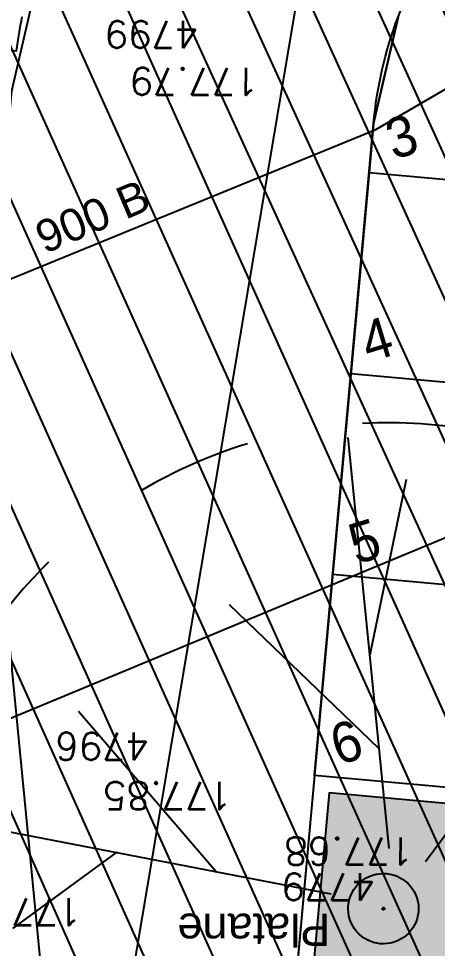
# Model space of a CAD drawing. Extents: x -594 to 29166, y -5797 to 14313.
# Drawn here: x 20929 to 21448, y 2185 to 3338 of the extents above; entities that cross this region are included whole.
import ezdxf
from ezdxf.enums import TextEntityAlignment as Align
from ezdxf.lldxf.tags import DXFTag

# ---------------------------------------------------------------- set-up
doc = ezdxf.new("R2010")
doc.units = 0
doc.linetypes.add('Style de ligne -15', pattern=[2.0832800000000002, 1.25, -0.41656, 0.1388600000000001, -0.2778600000000001])
doc.layers.get('0').update_dxf_attribs({"color": 252})
for name, color, linetype in [('A SITE', 252, 'Continuous'), ('AEP_SSL', 252, 'Continuous'), ('DWG_280-140115-P - ALTEA-CANA', 252, 'Continuous'), ('Fond topo - VEG', 252, 'Continuous'), ('Fond topo - VEG_TXT_ESSENCE', 252, 'Continuous'), ('Fond topo - Z_500', 252, 'Continuous'), ('prlm-VRD', 252, 'Continuous'), ('SA - bordure', 252, 'Continuous'), ('SA - bât D', 252, 'Continuous'), ('SA - couvre sol', 252, 'Continuous'), ('SA - enrobé', 252, 'Continuous'), ('SA - EP-réso', 252, 'EP'), ('SA - EU-réso', 252, 'EU'), ('SA - EVMV', 252, 'Continuous'), ('SA - limite revêtement', 252, 'Continuous'), ('SA - marquage au sol', 252, 'Continuous'), ('SA - pavé drainant', 252, 'Continuous')]:
    doc.layers.add(name, color=color, linetype=linetype)
for name, color, linetype, plot in [('Fond topo - N', 252, 'Continuous', False), ('Fond topo - NCACHE', 252, 'Continuous', False), ('Fond topo - ZCACHE', 252, 'Continuous', False)]:
    doc.layers.add(name, color=color, linetype=linetype, plot=plot)
doc.layers.add('Fond topo - P', color=252, linetype='Continuous', lineweight=50)
doc.layers.add('Fond topo - VOI', color=252, linetype='Continuous', lineweight=25)
doc.styles.add('2000_ARIAL', font='arial.ttf', dxfattribs={"height": 0.400000006})
doc.styles.add('Arial', font='arial.ttf')
doc.styles.add('Lignes', font='arial.ttf', dxfattribs={"height": 0.35})
doc.styles.add('SIMPLEX', font='simplex_.ttf', dxfattribs={"height": 1.25})
doc.styles.add('Tronçons', font='arial.ttf', dxfattribs={"height": 0.25})
tags = doc.linetypes.add('EP', pattern='A,5,-0.25,["EP",Lignes,S=1,R=0,X=0,Y=-0.18],-1.25', length=6.5).pattern_tags.tags
tags[15:16] = [DXFTag(74, 4), DXFTag(75, 0), DXFTag(340, '0'), DXFTag(46, 0.0), DXFTag(50, 0.0), DXFTag(44, 0.0), DXFTag(45, 0.0)]
tags[4:5] = [DXFTag(74, 4), DXFTag(75, 0), DXFTag(340, '0'), DXFTag(46, 0.0), DXFTag(50, 0.0), DXFTag(44, 0.0), DXFTag(45, 0.0)]
tags = doc.linetypes.add('EU', pattern='A,5,-0.25,["EU",Lignes,S=1,R=0,X=0,Y=-0.18],-1.25', length=6.5).pattern_tags.tags
tags[15:16] = [DXFTag(74, 4), DXFTag(75, 0), DXFTag(340, '0'), DXFTag(46, 0.0), DXFTag(50, 0.0), DXFTag(44, 0.0), DXFTag(45, 0.0)]
tags[4:5] = [DXFTag(74, 4), DXFTag(75, 0), DXFTag(340, '0'), DXFTag(46, 0.0), DXFTag(50, 0.0), DXFTag(44, 0.0), DXFTag(45, 0.0)]
tags = doc.linetypes.add('STYLE_01', pattern=[0.166655994951725, 0.08331199735403061, -0.0833439975976944]).pattern_tags.tags
tags[6:7] = [DXFTag(74, 4), DXFTag(75, 0), DXFTag(340, '0'), DXFTag(46, 0.0), DXFTag(50, 0.0), DXFTag(44, 0.0), DXFTag(45, 0.0)]
tags[4:5] = [DXFTag(74, 4), DXFTag(75, 0), DXFTag(340, '0'), DXFTag(46, 0.0), DXFTag(50, 0.0), DXFTag(44, 0.0), DXFTag(45, 0.0)]
pattern_1 = [(339.1715360744705, (-355966725.0913794, -417896002.4038396), (42.66856022636761, 112.1578994106472), [37.50000056250001, -202.5000030375]), (69.17153607447052, (-355966711.9478756, -417896007.4040615), (-224.3157988212943, 85.33712045273523), [15.000000225, -105.000001575]), (69.17153607447052, (-355966703.1855397, -417896010.7375428), (-224.3157988212943, 85.33712045273523), [15.000000225, -105.000001575]), (69.17153607447052, (-355966707.5667076, -417896009.0708022), (-224.3157988212943, 85.33712045273523), [18.75000028125, -101.25000151875]), (102.8616036044705, (-355966716.3290473, -417896005.7373195), (-138.9786783228097, 309.6529187307753), [12.00000018, -420.7461593111921]), (35.48146854447052, (-355966698.8043811, -417896012.4042799), (42.66856026819347, 112.15789949691), [12.00000018, -420.7461593111923]), (35.48146854447052, (-355966690.0420359, -417896015.7377647), (42.66856026819347, 112.15789949691), [26.00000039, -406.6661590999923]), (102.8616036044705, (-355966725.0913794, -417896002.4038396), (-138.9786783228097, 309.6529187307753), [26.00000038999999, -406.6661590999921]), (339.1715360744705, (-355966637.5841588, -417896011.6212647), (42.66856022636761, 112.1578994106472), [44.42455106636826, -195.5754525336318]), (339.1715360744705, (-355966645.2927315, -417895987.8252255), (42.66856022636761, 112.1578994106472), [82.81008944215132, -56.09585564143782, 43.07431864611477, -58.01973967029609]), (339.1715360744705, (-355966652.8536296, -417895964.0853666), (42.66856022636761, 112.1578994106472), [119.4799495921992, -46.28746189431192, 29.47870124218051, -44.75389087130836]), (339.1715360744705, (-355966660.4874305, -417895940.3177731), (42.66856022636761, 112.1578994106472), [100.4611429069171, -139.5388606930829]), (339.1715360744705, (-355966653.2864798, -417895922.1938078), (42.66856022636761, 112.1578994106472), [65.56973938354609, -174.4302642164539])]

# ---------------------------------------------------------------- blocks, each defined once
blk = doc.blocks.new('A 90.PTOPO')
at = {"layer": 'Fond topo - NCACHE', "style": 'SIMPLEX'}
blk.add_attdef('MAT', text='', height=0.34, dxfattribs=at).set_placement((0.09999999986030161, -0.09999999962747097), align=Align.TOP_LEFT)
at = {"layer": 'Fond topo - ZCACHE', "style": 'SIMPLEX'}
blk.add_attdef('ALT', (0.09999999986030161, 0.09999999962747097), '', height=0.34, dxfattribs=at)
blk = doc.blocks.new('A 90.VEG14')
at = {"ltscale": 2, "flags": 128}
for points in [[(0.5, 0, -1), (-0.5, 0, -1)], [(0.016, 0, -1), (-0.016, 0, -1)]]:
    blk.add_lwpolyline(points, format="xyb", close=True, dxfattribs=at)
blk = doc.blocks.new('A 90.VEG12')
at = {"ltscale": 2}
for p, q in [((0.01815258799999997, 0.057406781), (0.100441039, 0.47293725)), ((0.05749608, 0.253444298), (0.145517598, 0.414706841)), ((0.037902722, 0.15845596), (-0.06593155700000003, 0.344147082)), ((-0.158788295, 0.086017079), (-0.245985314, 0.284587218)), ((0.04981112299999996, 0.033821695), (0.391570728, 0.285894318)), ((-0.05229389700000003, 0.02983962500000001), (-0.383643778, 0.204631851)), ((-0.25001839, 0.135126714), (-0.3755999820000001, 0.091127132))]:
    blk.add_line(p, q, dxfattribs=at)
for start, end in [(90, 103.8461539085843), (62.30769199853572, 76.15384597947835), (117.6923078993823, 131.5384619204946)]:
    blk.add_arc((0, 0), 0.496982058, start, end, dxfattribs=at)
blk = doc.blocks.new('A$C380262B1')
at = {"layer": 'SA - couvre sol'}
h = blk.add_hatch(dxfattribs=at)
h.set_pattern_fill('PELOUSE6', color=256, scale=20.0000003, angle=-20.82846392552948, style=0, pattern_type=2)
h.set_pattern_definition(pattern_1)
h.paths.add_polyline_path([(13485.27805292979, 3262.740768492222), (13305.06923999637, 3219.34019215405, -0.1991283177874995), (13225.35713003017, 3231.859522126615), (13160.28430578299, 3185.522976424545, 0.3829547300404441), (13107.67653249204, 2950.885696802288, -0.1174364379701911), (13541.17604210041, 1426.656295824796), (13741.09432767145, 1434.144621528685, -0.4142135634611946), (13761.82892592624, 1414.907250739634, -0.07372200153194061), (13644.90837287158, 353.7389431148767, -0.4142135576033305), (13620.4828274902, 339.4773604348302), (13426.99062763713, 390.3120343573391, -0.01869916432100203), (13351.38300135732, 146.0298966616392), (13810.70180865936, 104.3822819367051), (13716.7875897605, -931.3687112182379), (13218.83038156666, -886.2176446244121), (13194.14356104098, -1158.480986766517), (13692.10076904856, -1203.632053453475), (13575.61101685278, -2488.361650332808), (13077.76495204307, -2443.220661114901), (13060.37116502412, -2647.696649376303), (13557.32490490191, -2690.033547393978), (13531.12743864767, -2978.957333043218), (13033.1702305004, -2933.806266263127), (13017.34241489321, -3108.366370014846), (13059.34177837335, -3107.115578651428), (13058.09672051109, -3064.133608620614), (13756.16186610423, -3043.955397419631), (13838.28142513521, -2168.079740926623), (13855.974779604, -1979.36491239816), (13918.01259317435, -1310.287961922586), (13950.17165099271, -860.3041442111135), (13978.78477708437, -382.3827832937241, 0.0512208227890692), (13931.78143729456, 1054.666341841221), (13876.54489357956, 1357.778832875192), (13493.08913932182, 3243.282883428037), (13489.21929751523, 3242.528299894184)])
h = blk.add_hatch(dxfattribs=at)
h.set_pattern_fill('PELOUSE6', color=256, scale=20.0000003, angle=-20.82846392552948, style=0, pattern_type=2)
h.set_pattern_definition(pattern_1)
h.paths.add_polyline_path([(12793.07930725627, 2488.181211799383, 0.03672748987403952), (12587.38487116061, 2865.639625489712, 0.4497835379654012), (12321.18162694387, 2906.709125638008, 0.1802247033920614), (11548.41934372671, 1720.574150048196), (11556.60343454219, 1718.871880322695), (11512.50925799832, 1404.692367091775), (11512.20600935631, 1084.470737259835), (11554.61596185341, 684.6610491164029), (11605.51154385321, 400.1113805919886), (11673.32398607396, 128.3750348724425), (11684.18960622512, 86.38301771134138), (11642.19758920372, 75.51739765331149), (11631.33196900599, 117.5094146281481), (11644.27943555638, 120.8596289157867), (11575.91267614625, 394.8172202333808), (11566.13643332385, 393.0686060339212), (11559.09365885891, 432.4437165632844), (11568.93743649125, 434.2044102959335), (11536.96456630714, 612.9599962383509), (11463.11986860819, 20.22500615566969), (11568.46698778681, -97.43339624255896), (11794.62693291716, -434.7412439063191), (12094.43476749584, -899.6478578075767, -0.09999470872544232), (12203.39155108668, -1258.062680345029), (12198.03728037514, -1319.187042303383), (12683.56996332295, -1363.211545348167), (12787.02566074207, -233.2778437994421), (12288.07493126951, -188.0366918630898), (12315.30314558186, 100.6841353140771), (12814.62801685557, 55.40905930101871, -0.002463828852727867), (12815.87839485146, 62.86759581416845), (12358.29276181757, 231.7409724928439, -0.3829135888109667), (12345.81705098972, 255.365053191781, -0.02949643209025356), (12397.25546310656, 419.0457224845886, 0.03377859130555017), (12492.30540287681, 732.9233073629439, -0.3988866979768135), (12515.25507145561, 748.1299876235425), (12989.40067617223, 664.8329322226346, 0.02251854738593451), (13031.64699198678, 914.0473606064916), (12553.74410864897, 954.6645440161228, -0.4258729853413855), (12535.592439631, 977.0748776383698, 0.05106873957738475), (12546.67224618606, 1472.047818638384, -0.410298124122143), (12564.75040423684, 1493.552962411195), (13042.85642565228, 1538.171750772744, 0.02139246056039815), (13009.62065621279, 1788.793957512826), (12537.60850843973, 1702.011566795409, -0.4142135584611947), (12514.32169559412, 1718.065362051129, 0.05943834041250831), (12343.89076442458, 2267.932731192559, -0.4260951904786632), (12354.5316322241, 2293.017752747983)])
at = {"layer": 'SA - EVMV'}
h = blk.add_hatch(dxfattribs=at)
h.set_pattern_fill('_USER', color=256, scale=75, angle=-65.82846392552946, style=0, pattern_type=0)
h.set_pattern_definition([(294.1715360744705, (-355966725.0913794, -417896002.4038396), (68.4242736714099, 30.7102388877065), [])])
h.paths.add_polyline_path([(10974.01334554888, -2224.509706161916), (10370.69897237234, -604.0095677599311), (11059.97237130068, 45.95263861119747), (11313.40408842079, 405.8221159502864), (11385.24809679948, 623.9582096226513), (11379.74134762771, 2020.881442353129), (11668.57705507427, 3772.533921711147), (12950.39597083814, 4147.348397411406), (12831.58815708011, 2564.841474033892), (12773.8958785776, 925.5433330312371), (12773.64310785197, 556.482148449868), (14058.80568553694, 314.1338863410056), (14023.07005678304, -438.0708766169846), (13985.85238787346, -984.982119128108), (13939.17523291893, -1545.880564767867), (13880.67298079841, -2174.778999388218), (13115.63270082697, -2186.160777136683)])
at = {"layer": 'AEP_SSL', "elevation": 1e-07, "flags": 128}
blk.add_lwpolyline([(10728.79072255455, -2062.42661178112), (11242.06466162577, -979.6682165935636), (11362.30592629872, -882.9009279608727), (11579.41066459753, -758.068317733705), (13276.93540528417, -63.71765555813909), (14033.84496760555, 375.8448295295238), (16963.10499715619, 3786.986457929015)], dxfattribs=at)
at = {"layer": 'DWG_280-140115-P - ALTEA-CANA', "linetype": 'STYLE_01', "ltscale": 25, "elevation": 1e-07, "flags": 128}
blk.add_lwpolyline([(11712.23244634457, -1241.512504033744), (12757.17566488311, -821.299784258008), (13492.32854694128, -515.7747564837337), (14232.52565902658, -87.10478292778134)], dxfattribs=at)
at = {"layer": 'Fond topo - VOI', "ltscale": 2, "flags": 128}
blk.add_lwpolyline([(13327.37688003108, 3507.433701865375), (13423.10805586167, 3527.537981793284, -0.411890888850125), (13683.3635951858, 3363.192667253315), (13938.03440192714, 2150.157443992794), (14158.05994267575, 1055.661957059056, -0.009319693279761941), (14193.09961823747, 722.0581700094044, -0.01707772057230449), (14202.59045744315, 539.2103286460042, -0.000554527928286707), (14206.2963495031, 315.956748649478, -0.0005180132443277144), (14209.75081394427, 76.95770841091871, -0.00859422759592498), (14209.00976550765, -119.5443939417601, -0.004910682200987315), (14198.42646908946, -463.2669189944863, -0.001414814898365252), (14189.48340346105, -725.2888537943363, -0.003197382407561027), (14184.456820786, -841.1908644251525, -5.007487638658802e-05), (14175.88550248183, -1013.035576045513, -2.710702401842055e-05), (14160.00240235589, -1330.482285842299, -0.003004064802647913), (14145.30924591236, -1592.330157384276, -0.001786606044778537), (14116.38654158451, -2032.351379655302), (13951.56422327273, -3897.115728259087), (13936.2365083769, -4075.559911690652)], format="xyb", dxfattribs=at)
at = {"layer": 'SA - bordure', "elevation": 1e-07, "flags": 128}
for points in [[(13208.80136508495, 3244.122201390564), (13149.59623417817, 3202.460826281458, 0.3845585408183712), (13090.23035238497, 2941.106596589088, -0.1189188540116698), (13521.99710938148, 1405.923886504024), (13741.84294138104, 1414.158636983484, -0.07372200130540935), (13625.56480891071, 358.8209243491292), (13412.78560585342, 414.7227199748158, -0.02205204452703436), (13323.90977987088, 128.4389172680676), (13788.97747765295, 86.27003598958254), (13698.6753441859, -909.6443801186979), (13200.71813589893, -864.4933136180043), (13172.41923003457, -1176.593232341111), (13670.37643799558, -1221.744299121201), (13557.49877123162, -2466.637319326401), (13059.54156303778, -2421.48625254631), (13038.74816889875, -2665.926972031593), (13535.59072641656, -2708.254398033023), (13513.01519302651, -2957.233002129942), (13015.05798487924, -2912.08193525672), (12997.20599283464, -3108.96605681628)], [(13220.31095703132, 3227.765878662467), (13161.10582607798, 3186.104503553361, 0.3845585402556451), (13107.67653249204, 2950.885696802288, -0.1174364388792178), (13541.17604070343, 1426.656295731664), (13741.09432767145, 1434.144621528685, -0.414213566390127), (13761.82892592624, 1414.907250739634, -0.07372200136814289), (13644.90837287158, 353.7389431148767, -0.4142135693190591), (13620.4828274902, 339.4773604348302), (13426.99062763713, 390.3120343573391, -0.01869916432319161), (13351.38300135732, 146.0298966616392), (13810.70180865936, 104.3822819367051), (13716.7875897605, -931.3687112182379), (13218.83038156666, -886.2176446244121), (13194.14356104098, -1158.480986766517), (13692.10076904856, -1203.632053453475), (13575.61101685278, -2488.361650332808), (13077.76495204307, -2443.220661114901), (13060.37116502412, -2647.696649376303), (13557.32490490191, -2690.033547393978), (13531.12743864767, -2978.957333043218), (13033.1702305004, -2933.806266263127), (13017.12428112514, -3110.772099532187)], [(12544.13649714552, -3122.459009196609), (12566.47051968612, -2876.143952924758), (12068.27180078253, -2833.656433969736), (12203.72500065714, -1339.784809481353), (12701.68220889755, -1384.935876261443), (12808.7672081776, -215.1671593077481), (12309.79926227592, -169.9244463816285), (12332.37479557283, 79.05415780842304), (12831.55785440467, 33.79194010049105, -0.01155855900407717), (12838.5373051744, 75.82379365339875)]]:
    blk.add_lwpolyline(points, format="xyb", dxfattribs=at)
at = {"layer": 'SA - enrobé'}
blk.add_lwpolyline([(13304.30247732438, 75.29287170618773), (13273.9803424105, -56.50748983025551), (13268.44473606907, -117.5575014203787), (12997.66078484245, -3103.950295690447), (12544.13649714552, -3122.459009196609), (12825.81689776853, -15.89262979105115), (12883.4312889725, 234.5644721761346)], dxfattribs=at)
at = {"layer": 'SA - EP-réso', "ltscale": 0.75, "elevation": 1e-07, "flags": 128}
blk.add_lwpolyline([(13308.09976267628, 865.0704133324325), (12951.09545467421, -1254.870773199946)], dxfattribs=at)
at = {"layer": 'SA - EU-réso', "ltscale": 0.75, "elevation": 1e-07, "flags": 128}
blk.add_lwpolyline([(12477.43623075075, 2845.882198214531), (12884.4196990598, -1337.0526118204)], dxfattribs=at)
at = {"layer": 'SA - limite revêtement', "elevation": 1e-07, "flags": 128}
blk.add_lwpolyline([(13200.71813589893, -864.4933136180043), (13273.97838747129, -56.52856444939971, -0.06691352547187737), (13304.30247955956, 75.29287720099092), (13323.90978285111, 128.438925370574)], format="xyb", dxfattribs=at)
at = {"layer": 'SA - marquage au sol', "elevation": 1e-07, "flags": 128}
for points in [[(13766.40194421634, -162.708568200469), (13268.44473597594, -117.5575014203787)], [(13743.82641096599, -411.6871722042561), (13245.86920263246, -366.5361054241657)], [(13721.25087734312, -660.6657762080431), (13223.29366910271, -615.5147094279528)]]:
    blk.add_lwpolyline(points, dxfattribs=at)
at = {"layer": 'SA - pavé drainant'}
blk.add_lwpolyline([(13698.6753441859, -909.6443801186979), (13200.71813589893, -864.4933136180043), (13273.97838747129, -56.52856444939971), (13304.30247955956, 75.29287720099092), (13323.90977987088, 128.4389172680676), (13788.97747765295, 86.27003598958254)], close=True, dxfattribs=at)
at = {"layer": 'Fond topo - P', "ltscale": 2}
ref = blk.add_blockref('A 90.PTOPO', (13067.1945520211, 26.80311240255833), dxfattribs=dict(at, xscale=100, yscale=100, zscale=100, rotation=179.9607580165254))
ref.add_attrib('MAT', '4799', dxfattribs={"layer": 'Fond topo - N', "color": 0, "ltscale": 2, "height": 34, "rotation": 179.9607579854925, "style": 'SIMPLEX'}).set_placement((13057.20140342601, 36.80995907634497), align=Align.TOP_LEFT)
ref.add_attrib('ALT', '177.79', (13131.9904809352, 12.65725176781416), dxfattribs={"layer": 'Fond topo - Z_500', "color": 0, "ltscale": 2, "height": 34, "rotation": 179.9607579854925, "style": 'SIMPLEX'})
ref = blk.add_blockref('A 90.PTOPO', (13006.03598724119, -855.3948435932398), dxfattribs=dict(at, xscale=100, yscale=100, zscale=100, rotation=179.9607580165254))
ref.add_attrib('MAT', '4796', dxfattribs={"layer": 'Fond topo - N', "color": 0, "ltscale": 2, "height": 34, "rotation": 179.9607579854925, "style": 'SIMPLEX'}).set_placement((12996.0428386461, -845.3879970125854), align=Align.TOP_LEFT)
ref.add_attrib('ALT', '177.85', (13099.01885977015, -872.5439479574561), dxfattribs={"layer": 'Fond topo - Z_500', "color": 0, "ltscale": 2, "height": 34, "rotation": 179.9607579854925, "style": 'SIMPLEX'})
ref = blk.add_blockref('A 90.PTOPO', (13286.16827665828, -1029.574225470424), dxfattribs=dict(at, xscale=100, yscale=100, zscale=100, rotation=179.9607580165254))
ref.add_attrib('MAT', '4779', dxfattribs={"layer": 'Fond topo - N', "color": 0, "ltscale": 2, "height": 34, "rotation": 179.9607579854925, "style": 'SIMPLEX'}).set_placement((13276.17512810975, -1019.567378703505), align=Align.TOP_LEFT)
ref.add_attrib('ALT', '177.68', (13323.63726599142, -941.2712002173066), dxfattribs={"layer": 'Fond topo - Z_500', "color": 0, "ltscale": 2, "height": 34, "rotation": 179.9607579854925, "style": 'SIMPLEX'})
ref = blk.add_blockref('A 90.PTOPO', (12741.07905630954, -1045.486293639988), dxfattribs=dict(at, xscale=100, yscale=100, zscale=100, rotation=179.9607580165254))
ref.add_attrib('MAT', '4795', dxfattribs={"layer": 'Fond topo - N', "color": 0, "ltscale": 2, "height": 34, "rotation": 179.9607579854925, "style": 'SIMPLEX'}).set_placement((12731.08590771444, -1035.479447059333), align=Align.TOP_LEFT)
ref.add_attrib('ALT', '177.94', (12912.46813009493, -1016.507462412119), dxfattribs={"layer": 'Fond topo - Z_500', "color": 0, "ltscale": 2, "height": 34, "rotation": 179.9607579854925, "style": 'SIMPLEX'})
at = {"layer": 'Fond topo - VEG', "xscale": 1207.679999999999, "yscale": 1207.679999999999, "zscale": 100, "rotation": 16.92287620354964}
blk.add_blockref('A 90.VEG12', (13292.5629932899, -1027.528876066208), dxfattribs=at)
at = {"layer": 'Fond topo - VEG', "ltscale": 2, "xscale": 87.2, "yscale": 87.2, "zscale": 100, "rotation": 197.7368755850334}
blk.add_blockref('A 90.VEG14', (13286.16827665828, -1029.574225470424), dxfattribs=at)
at = {"layer": 'AEP_SSL', "style": 'Tronçons'}
blk.add_text('900 B', height=40, rotation=22.99103846807669, dxfattribs=at).set_placement((12866.22721082531, -218.483548052609))
at = {"layer": 'Fond topo - VEG_TXT_ESSENCE', "style": '2000_ARIAL'}
blk.add_text('Platane', height=40, rotation=179.9607579921626, dxfattribs=at).set_placement((13220.43069605716, -1035.814540740103))
at = {"layer": 'SA - bât D', "style": 'Arial', "width": 0.9273999929428101}
for s, p in [('3', (13298.7353798002, -101.6095878556371)), ('4', (13267.84237795509, -352.8973656706512)), ('5', (13252.80344760977, -603.1833860091865)), ('6', (13230.22791412659, -852.1619901061058))]:
    blk.add_text(s, height=50, rotation=16.92287620677133, dxfattribs=at).set_placement(p)

msp = doc.modelspace()

# ---------------------------------------------------------------- linework, layer by layer
at = {"layer": 'A SITE', "linetype": 'Style de ligne -15', "lineweight": 50, "ltscale": 25.4}
msp.add_open_spline([(4176.460323989, 5442.268083721201), (4369.671814654253, 5480.305082514233), (4562.883305319505, 5518.342081307264), (4903.035870079556, 5519.770962749722), (5243.188434839607, 5521.199844192178), (5979.862232432676, 5524.644192387673), (6716.536030025745, 5528.088540583168), (7278.196035443951, 5527.680984529125), (7839.856040862154, 5527.273428475082), (8021.33605249903, 5527.04436151977), (8202.816064135908, 5526.815294564457), (8808.175518535207, 5525.355672830381), (9413.534972934507, 5523.896051096305), (10716.35055125782, 5525.292875773189), (12019.16612958114, 5526.689700450073), (12242.59736941556, 5526.219074095052), (12466.02860924998, 5525.748447740031), (12816.58825669966, 5520.962446153984), (13167.14790414932, 5516.176444567938), (13202.67334411069, 5616.323253230989), (13238.19878407206, 5716.470061894041), (13267.88797985007, 5802.201202280354), (13297.57717562809, 5887.932342666667), (13327.26637146807, 5973.663483182873), (13356.95556730804, 6059.39462369908), (13408.40586833479, 6207.963585019167), (13459.85616936153, 6356.532546339254), (13477.00626972637, 6406.055533505653), (13494.1563700912, 6455.578520672052), (13528.56424594086, 6560.211756405557), (13562.97212179051, 6664.844992139062), (13573.34426940263, 6696.386357049848), (13583.71641701474, 6727.927721960633), (13599.14459516289, 6774.844311820367), (13614.57277331104, 6821.7609016801), (13678.89845151418, 7117.445058481407), (13743.22412971732, 7413.129215282714), (13957.44417426001, 7453.649993311512), (14171.6642188027, 7494.17077134031), (14164.33110006091, 7534.454284825461), (14156.99798131911, 7574.737798310613), (14190.69856097776, 7584.1885789299), (14224.3991406364, 7593.639359549188), (14227.54598275065, 7586.876309721521), (14230.6928248649, 7580.113259893854), (14293.31613396937, 7599.075882379029), (14355.93944307384, 7618.038504864206), (14360.33627129155, 7603.518153668139), (14364.73309950925, 7588.997802472074), (14537.19463817218, 7591.452871283189), (14709.72105367121, 7640.318572682433), (14664.80085229129, 7789.364483691123), (14619.88065091136, 7938.410394699813), (15047.10136485209, 8062.384212492531), (15474.32207879282, 8186.35803028525), (15686.72011032906, 8247.99634733282), (15899.1181418653, 8309.634664380394), (15904.18095425764, 8311.16615035549), (15909.24376664999, 8312.697636330588), (15908.24632720474, 8315.994988719141), (15907.24888775948, 8319.292341107695), (17672.66370066847, 8849.18489157519), (19438.07851357746, 9379.077442042686), (19648.94625719312, 9442.84166650947), (19859.81400080878, 9506.605890976254), (20255.34999765514, 9309.740046358256), (20650.88599450151, 9112.87420174026), (20960.83037043088, 8222.925854629979), (21270.77474636025, 7332.977507519699), (21180.20482578994, 7304.155253916865), (21089.63490521962, 7275.333000314032), (21163.08192130905, 7017.583632131451), (21236.52893739848, 6759.834263948869), (21251.59096196499, 6763.900398713808), (21266.65298653151, 6767.966533478745), (21275.66331628615, 6734.589920389879), (21284.67364604079, 6701.213307301014), (21269.90174220742, 6697.225493309333), (21255.12983837404, 6693.237679317652), (21270.02909754186, 6638.046934804524), (21284.92835670968, 6582.856190291396), (21291.18791271421, 6584.546016145794), (21297.44746871873, 6586.235842000193), (21305.99505503359, 6495.045994312171), (21402.88127022713, 6506.77370062368), (21487.34614140726, 6527.117243858374), (21571.8110125874, 6547.460787093069), (21569.54090915693, 6559.077459708715), (21567.27080572647, 6570.694132324361), (21604.9826147757, 6578.638180696444), (21642.69442382495, 6586.582229068526), (21649.99092684802, 6549.24424479024), (21657.28742987109, 6511.906260511954), (21652.49321263043, 6510.896351562153), (21647.69899538977, 6509.88644261235), (21807.59759874861, 5746.171790918018), (21967.49620210746, 4982.457139223686), (21977.29087856582, 4938.619647976331), (21987.08555502418, 4894.782156728977), (22015.77968985148, 4743.897667099305), (22044.47382467878, 4593.013177469635), (22063.49845796792, 4473.15386370534), (22082.52309125707, 4353.294549941044), (22101.17758034708, 4237.725041504161), (22119.8320694371, 4122.155533067276), (22124.34521501322, 4087.383801149612), (22128.85836058934, 4052.612069231947), (22138.67043277023, 3933.294823616047), (22148.48250495112, 3813.977578000148), (22152.89930715496, 3687.239417307076), (22157.31610935879, 3560.501256614004), (22156.076484195, 3368.858372212821), (22154.83685903121, 3177.215487811639), (22152.19921093334, 3078.786779554529), (22149.56156283546, 2980.358071297419), (22145.45597761818, 2863.604543402881), (22141.35039240089, 2746.851015508344), (22132.84957172425, 2586.184714510545), (22124.3487510476, 2425.518413512747), (22087.73229281092, 1950.645502867765), (22051.11583457425, 1475.772592222784), (21993.93267188069, 847.2728484507301), (21936.74950918714, 218.7731046786765), (21915.72911809816, 183.1543716948916), (21894.70872700917, 147.5356387111067), (21213.22959377029, 141.5663173796755), (20531.75046053142, 135.5969960482442), (20529.70391122794, 160.0584829811443), (20527.65736192447, 184.5199699140445), (20322.85211202239, 176.690893984845), (20118.04686212031, 168.8618180556456), (19882.16605612223, 159.8448189737624), (19646.28525012414, 150.8278198918793), (19256.88795437214, 145.1817412266304), (18867.49065862014, 139.5356625613815), (18773.40076004949, -158.0539794890239), (18679.31086147885, -455.6436215394293), (18604.52972435834, -1398.2892427307), (18529.74858723784, -2340.934863921971), (18635.05281645298, -2777.584667182492), (18740.3570456681, -3214.234470443014), (18588.75649128179, -3295.852804806581), (18437.15593689547, -3377.471139170148), (18384.51067286626, -3407.386502780186), (18331.86540883705, -3437.301866390224), (18280.61346701965, -3484.555506740129), (18229.36152520225, -3531.809147090034), (18125.26721579346, -3688.348619902795), (18021.17290638468, -3844.888092715555), (17973.14358509049, -3961.195121001385), (17925.1142637963, -4077.502149287216), (17903.6595444782, -4188.267269896076), (17882.2048251601, -4299.032390504935), (17853.8311819437, -4428.724102620885), (17825.4575387273, -4558.415814736834), (17795.32097892486, -4816.051617467339), (17765.18441912243, -5073.687420197844), (17828.42555699479, -5320.211674328882), (17891.66669486716, -5566.73592845992), (16164.83861855822, -5333.520038808841), (14438.01054224929, -5100.304149157763), (14043.04613360993, -5030.62411782032), (13648.08172497056, -4960.944086482877), (13506.14388269963, -4936.078551666066), (13364.20604042869, -4911.213016849256), (13220.84792956359, -4883.357134984888), (13077.48981869849, -4855.501253120519), (12791.93663099906, -4799.706438058725), (12506.38344329963, -4743.911622996931), (12128.34885504419, -4679.679125337937), (11750.31426678875, -4615.446627678944), (11530.96657057306, -4571.296341279807), (11311.61887435737, -4527.14605488067), (10549.50275420606, -4375.436976027418), (9787.386634054754, -4223.727897174167), (9847.497623255429, -3981.593318758593), (9907.608612456102, -3739.45874034302), (9806.224612371345, -3461.390401503092), (9704.840612286585, -3183.322062663164), (9715.186505392605, -3083.78428544866), (9725.532398498623, -2984.246508234157), (9824.047302511954, -2441.958219058206), (9922.562206525283, -1899.669929882255), (9651.720328772337, -1701.166952330637), (9380.878451019391, -1502.663974779018), (9447.608481402609, -1104.824686992503), (9514.338511785827, -706.9853992059885), (9834.997575414756, -611.0330797781556), (10155.65663904368, -515.0807603503229), (10247.11430860766, 11.58272047775972), (10338.57197817164, 538.2462013058423), (10143.19891171326, 564.034399210519), (9947.825845254876, 589.8225971151958), (9948.480143309253, 594.7796016490087), (9949.134441363629, 599.7366061828216), (9614.749591614567, 638.6852105942904), (9280.364741865505, 677.6338150057593), (8737.858740855809, 744.5739853015723), (8195.352739846112, 811.5141555973853), (7103.907474774716, 948.2615167649813), (6012.462209703319, 1085.008877932577), (5516.206690876444, 1145.917004896744), (5019.951172049568, 1206.825131860911), (4567.056891918675, 1262.264872866837), (4114.162611787784, 1317.704613872763), (4102.179930818145, 1307.408669484968), (4090.197249848507, 1297.112725097174), (3869.943570597327, 1322.109522471705), (3649.689891346147, 1347.106319846236), (3455.220307945352, 1370.40469088167), (3260.750724544557, 1393.703061917104), (3258.524318804017, 1373.559348491966), (3256.297913063478, 1353.415635066829), (2884.9618248586, 1399.247563906887), (2513.625736653723, 1445.079492746946), (2816.188598448748, 2481.82475935111), (3118.751460243772, 3518.570025955275), (3122.582998515823, 3517.421165562354), (3126.414536787875, 3516.272305169434), (3182.802811835182, 3704.331784302535), (3239.191086882488, 3892.391263435636), (3244.935288008489, 3911.548615905299), (3250.679489134491, 3930.705968374963), (3342.692954312362, 4248.16559893286), (3434.706419490234, 4565.625229490758), (3504.836904109278, 4748.284544670305), (3574.967388728322, 4930.943859849853), (3700.502833669992, 5086.55402693077), (3826.038278611662, 5242.164194011688), (4001.249301300331, 5342.216138866444), (4176.460323989, 5442.268083721201)], degree=2, knots=[0, 0, 0, 1, 1, 2, 2, 3, 3, 4, 4, 5, 5, 6, 6, 7, 7, 8, 8, 9, 9, 10, 10, 11, 11, 12, 12, 13, 13, 14, 14, 15, 15, 16, 16, 17, 17, 18, 18, 19, 19, 20, 20, 21, 21, 22, 22, 23, 23, 24, 24, 25, 25, 26, 26, 27, 27, 28, 28, 29, 29, 30, 30, 31, 31, 32, 32, 33, 33, 34, 34, 35, 35, 36, 36, 37, 37, 38, 38, 39, 39, 40, 40, 41, 41, 42, 42, 43, 43, 44, 44, 45, 45, 46, 46, 47, 47, 48, 48, 49, 49, 50, 50, 51, 51, 52, 52, 53, 53, 54, 54, 55, 55, 56, 56, 57, 57, 58, 58, 59, 59, 60, 60, 61, 61, 62, 62, 63, 63, 64, 64, 65, 65, 66, 66, 67, 67, 68, 68, 69, 69, 70, 70, 71, 71, 72, 72, 73, 73, 74, 74, 75, 75, 76, 76, 77, 77, 78, 78, 79, 79, 80, 80, 81, 81, 82, 82, 83, 83, 84, 84, 85, 85, 86, 86, 87, 87, 88, 88, 89, 89, 90, 90, 91, 91, 92, 92, 93, 93, 94, 94, 95, 95, 96, 96, 97, 97, 98, 98, 99, 99, 100, 100, 101, 101, 102, 102, 103, 103, 104, 104, 105, 105, 106, 106, 107, 107, 108, 108, 109, 109, 110, 110, 111, 111, 112, 112, 113, 113, 114, 114, 115, 115, 115], dxfattribs=at)

# ---------------------------------------------------------------- block references
at = {"layer": 'prlm-VRD'}
msp.add_blockref('A$C380262B1', (8094.782763188872, 3263.943246462347), dxfattribs=at)

doc.saveas('drawing.dxf')
